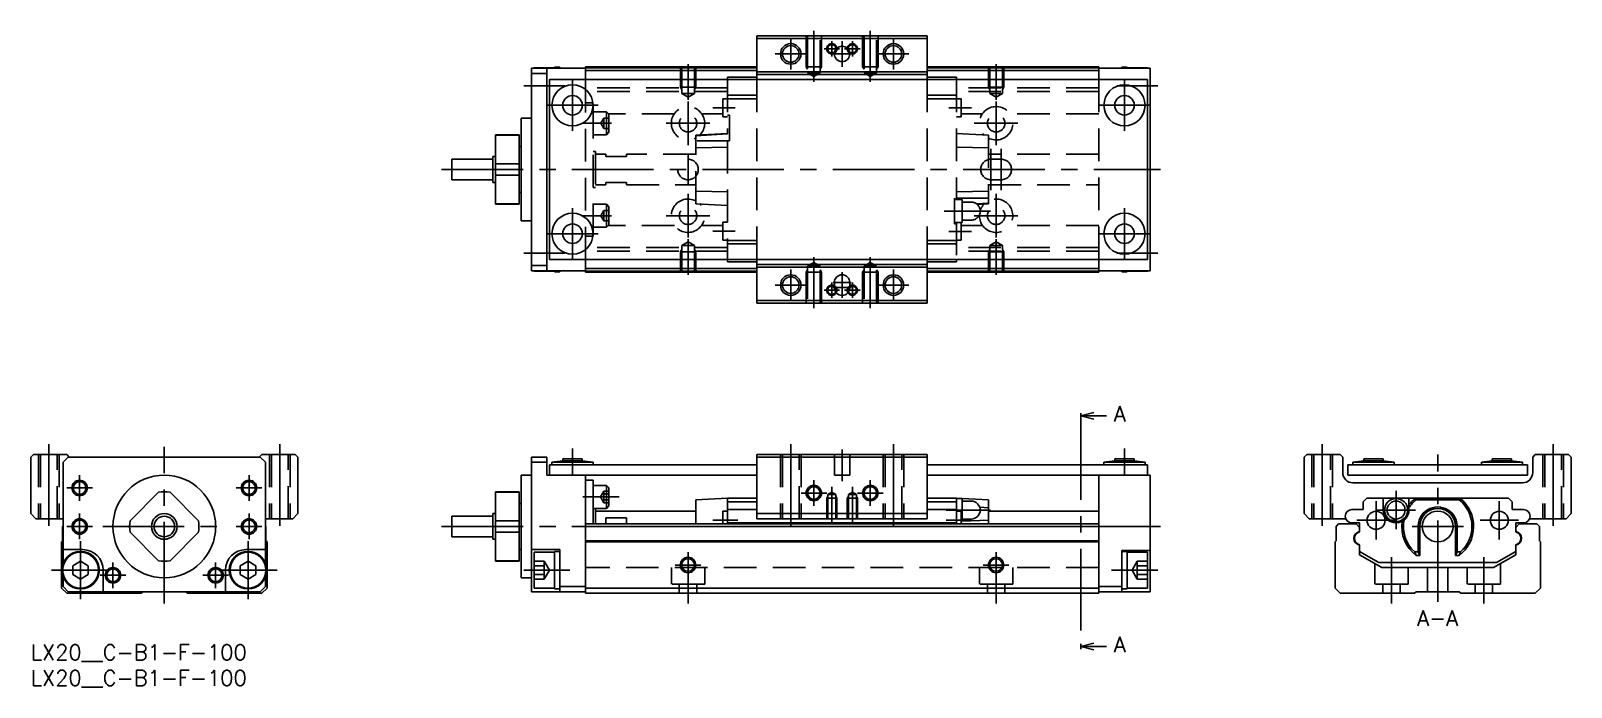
# Model space of a CAD drawing. Extents: x 0 to 300, y -8 to 120.
import ezdxf

# ---------------------------------------------------------------- set-up
doc = ezdxf.new("R2010")
doc.units = 0
doc.header["$LTSCALE"] = 0.5
doc.linetypes.add('CENTER', pattern=[50.8, 31.75, -6.35, 6.35, -6.35])
doc.linetypes.add('DASHED', pattern=[19.05, 12.7, -6.35])
doc.layers.get('0').update_dxf_attribs({"linetype": 'CONTINUOUS'})
for name, color, linetype in [('MSM_CENTER', 1, 'CENTER'), ('MSM_CONTINUOUS', 7, 'CONTINUOUS'), ('MSM_DASHED', 4, 'DASHED'), ('MSM_NARROW', 5, 'CONTINUOUS'), ('MSM_PART_NUMBER', 7, 'CONTINUOUS')]:
    doc.layers.add(name, color=color, linetype=linetype)
doc.styles.get("Standard").update_dxf_attribs({"font": 'txt.shx', "height": 1, "bigfont": 'bigfont.shx'})

# ---------------------------------------------------------------- blocks, each defined once
blk = doc.blocks.new('*U2')
at = {"layer": 'MSM_PART_NUMBER'}
blk.add_text('LX20__C-B1-F-100', height=3, dxfattribs=at).set_placement((0, -3))
blk = doc.blocks.new('*U3')
at = {"layer": 'MSM_PART_NUMBER'}
blk.add_text('LX20__C-B1-F-100', height=3, dxfattribs=at).set_placement((0, -8))

msp = doc.modelspace()

# ---------------------------------------------------------------- linework, layer by layer
for p, q in [((135.7, 110.5), (135.7, 110)), ((180.3, 110.5), (180.3, 110)), ((135.7, 75), (135.7, 74.5)), ((180.3, 75), (180.3, 74.5))]:
    msp.add_line(p, q)
at = {"layer": 'MSM_CENTER'}
for p, q in [((148, 118), (148, 112)), ((152.5, 119.5), (152.5, 109.59)), ((156, 117.5), (156, 114.5)), ((158, 112.5), (158, 117.5)), ((160, 117.5), (160, 114.5)), ((163.5, 119.5), (163.5, 109.59)), ((168, 118), (168, 112)), ((145, 115), (151, 115)), ((154.5, 116), (157.5, 116)), ((156, 115), (160, 115)), ((161.5, 116), (158.5, 116)), ((165, 115), (171, 115)), ((128, 113), (128, 106.09)), ((188, 113), (188, 106.09)), ((96, 108.8), (104, 108.8)), ((105.5, 100), (105.5, 110)), ((211.5, 108.8), (219.5, 108.8)), ((213, 100), (213, 110)), ((100.5, 105), (110.5, 105)), ((128, 97.25), (128, 105.75)), ((188, 97.25), (188, 105.75)), ((208, 105), (218, 105)), ((132.8, 104.5), (137.2, 104.5)), ((178.8, 104.5), (183.2, 104.5)), ((107.5, 101.5), (113.1, 101.5)), ((123.75, 101.5), (132.25, 101.5)), ((183.75, 101.5), (192.25, 101.5)), ((187, 96.5), (187, 88.5)), ((189, 96.5), (189, 88.5)), ((128, 89.5), (128, 95.5)), ((80, 92.5), (220, 92.5)), ((128, 79.25), (128, 87.75)), ((188, 79.25), (188, 87.75)), ((105.5, 75), (105.5, 85)), ((186.9, 84.4), (177.9, 84.4)), ((213, 75), (213, 85)), ((107.5, 83.5), (113.1, 83.5)), ((123.75, 83.5), (132.25, 83.5)), ((183.75, 83.5), (192.25, 83.5)), ((100.5, 80), (110.5, 80)), ((128, 72), (128, 78.91)), ((132.8, 80.5), (137.2, 80.5)), ((178.8, 80.45), (183.2, 80.45)), ((188, 72), (188, 78.91)), ((208, 80), (218, 80)), ((96, 76.2), (104, 76.2)), ((152.5, 65.5), (152.5, 75.41)), ((163.5, 65.5), (163.5, 75.41)), ((211.5, 76.2), (219.5, 76.2)), ((148, 67), (148, 73)), ((158, 72.5), (158, 67.5)), ((168, 67), (168, 73)), ((145, 70), (151, 70)), ((154.5, 69), (157.5, 69)), ((156, 67.5), (156, 70.5)), ((156.25, 70.5), (159.75, 70.5)), ((156.25, 69.5), (159.75, 69.5)), ((161.5, 69), (158.5, 69)), ((160, 67.5), (160, 70.5)), ((165, 70), (171, 70)), ((204.5, 44.04), (204.5, 0.13)), ((3.5, 39), (3.5, 22.5)), ((48.5, 39), (48.5, 22.5)), ((148, 39), (148, 22.5)), ((168, 39), (168, 22.5)), ((251.5, 39), (251.5, 22.5)), ((296.5, 39), (296.5, 22.5)), ((26, 8), (26, 38.5)), ((105.5, 33), (105.5, 38.2)), ((158, 38), (158, 31.8)), ((213, 33), (213, 38.2)), ((274, 8.3), (274, 37)), ((9.5, 28), (9.5, 33)), ((42.5, 28), (42.5, 33)), ((7, 30.5), (12, 30.5)), ((40, 30.5), (45, 30.5)), ((152.5, 27), (152.5, 32)), ((156, 30.7), (156, 23.5)), ((160, 30.7), (160, 23.5)), ((163.5, 27), (163.5, 32)), ((107.5, 28.75), (114.6, 28.75)), ((150, 29.5), (155, 29.5)), ((161, 29.5), (166, 29.5)), ((262, 20.45), (262, 27.95)), ((265.9, 22.45), (265.9, 29.95)), ((286, 20.45), (286, 27.95)), ((9.5, 20.5), (9.5, 25.5)), ((42.5, 20.5), (42.5, 25.5)), ((132.8, 24.2), (137.7, 24.2)), ((186.9, 26.2), (178.3, 26.2)), ((178.3, 24.2), (183.2, 24.2)), ((258.25, 24.2), (265.75, 24.2)), ((262.15, 26.2), (269.65, 26.2)), ((282.25, 24.2), (289.75, 24.2)), ((7, 23), (12, 23)), ((14, 23), (38, 23)), ((40, 23), (45, 23)), ((80, 23), (220, 23)), ((269, 23), (279, 23)), ((9.7, 8.85), (9.7, 20.15)), ((42.3, 8.85), (42.3, 20.15)), ((128, 8), (128, 18)), ((188, 8), (188, 18)), ((16, 11), (16, 16)), ((36, 11), (36, 16)), ((125.5, 15.5), (130.5, 15.5)), ((185.5, 15.5), (190.5, 15.5)), ((265, 8), (265, 17)), ((283, 8), (283, 17)), ((4.05, 14.5), (15.35, 14.5)), ((13.5, 13.5), (18.5, 13.5)), ((33.5, 13.5), (38.5, 13.5)), ((36.65, 14.5), (47.95, 14.5)), ((105, 14.5), (96, 14.5)), ((219.5, 14.5), (210.5, 14.5))]:
    msp.add_line(p, q, dxfattribs=at)
at = {"layer": 'MSM_CONTINUOUS'}
for p, q in [((141.4, 118.5), (174.6, 118.5)), ((141.4, 110), (141.4, 118.5)), ((141.4, 118), (174.6, 118)), ((174.6, 110), (174.6, 118.5)), ((108, 112.2), (97.5, 112.2)), ((97.5, 112.2), (97.5, 72.8)), ((97.5, 111.2), (100.5, 111.2)), ((98, 112.3), (98, 112.2)), ((102, 112.3), (98, 112.3)), ((100.5, 72.8), (100.5, 112.2)), ((102, 112.45), (102, 112.2)), ((103, 112.45), (102, 112.45)), ((103, 112.45), (103, 112.2)), ((108, 110), (108, 112.5)), ((141.4, 112.5), (108, 112.5)), ((141.4, 112.3), (108, 112.3)), ((141.4, 111.8), (108, 111.8)), ((141.4, 111.5), (174.6, 111.5)), ((141.4, 111), (174.6, 111)), ((208, 112.5), (174.6, 112.5)), ((208, 112.3), (174.6, 112.3)), ((208, 111.8), (174.6, 111.8)), ((208, 112.5), (208, 110)), ((218, 112.2), (208, 112.2)), ((213.5, 112.45), (212.5, 112.45)), ((212.5, 112.45), (212.5, 112.2)), ((213.5, 112.45), (213.5, 112.2)), ((217.5, 112.3), (213.5, 112.3)), ((217.5, 112.3), (217.5, 112.2)), ((218, 112.2), (218, 72.8)), ((217.5, 110), (101, 110)), ((101, 75), (101, 110)), ((141.4, 110.5), (135.7, 110.5)), ((180.3, 110.5), (174.6, 110.5)), ((217.5, 75), (217.5, 110)), ((97.5, 102.5), (95.5, 102.5)), ((95.5, 82.5), (95.5, 102.5)), ((95.1, 99.25), (90.5, 99.25)), ((90.5, 99.25), (90.5, 85.75)), ((90.5, 99.16), (95.1, 99.16)), ((95.1, 85.75), (95.1, 99.25)), ((95.5, 97), (95.1, 97)), ((82, 94.5), (82, 90.5)), ((90, 94.5), (82, 94.5)), ((90, 95), (90, 90)), ((90.5, 95), (90, 95)), ((90.5, 93.62), (95.1, 93.62)), ((82, 90.5), (90, 90.5)), ((90, 90), (90.5, 90)), ((90.5, 91.38), (95.1, 91.38)), ((95.1, 88), (95.5, 88)), ((90.5, 85.84), (95.1, 85.84)), ((90.5, 85.75), (95.1, 85.75)), ((95.5, 82.5), (97.5, 82.5)), ((217.5, 75), (101, 75)), ((108, 72.5), (108, 75)), ((141.4, 75), (141.4, 66.5)), ((174.6, 75), (174.6, 66.5)), ((208, 75), (208, 72.5)), ((97.5, 73.8), (100.5, 73.8)), ((108, 72.8), (97.5, 72.8)), ((98, 72.8), (98, 72.7)), ((98, 72.7), (102, 72.7)), ((102, 72.8), (102, 72.55)), ((102, 72.55), (103, 72.55)), ((103, 72.8), (103, 72.55)), ((141.4, 73.2), (108, 73.2)), ((141.4, 72.7), (108, 72.7)), ((141.4, 72.5), (108, 72.5)), ((135.7, 74.5), (141.4, 74.5)), ((141.4, 74), (174.6, 74)), ((141.4, 73.5), (174.6, 73.5)), ((174.6, 74.5), (180.3, 74.5)), ((208, 73.2), (174.6, 73.2)), ((208, 72.7), (174.6, 72.7)), ((208, 72.5), (174.6, 72.5)), ((218, 72.8), (208, 72.8)), ((212.5, 72.8), (212.5, 72.55)), ((212.5, 72.55), (213.5, 72.55)), ((213.5, 72.8), (213.5, 72.55)), ((213.5, 72.7), (217.5, 72.7)), ((217.5, 72.8), (217.5, 72.7)), ((156.5, 70.5), (156.5, 69.5)), ((159.5, 69.5), (159.5, 70.5)), ((141.4, 67), (174.6, 67)), ((141.4, 66.5), (174.6, 66.5)), ((204.5, 44.54), (207, 45.21)), ((204.5, 45.04), (204.5, 44.04)), ((207, 43.87), (204.5, 44.54)), ((204.5, 44.54), (209.5, 44.54)), ((0.5, 37), (0, 36.5)), ((0, 36.5), (0, 25.5)), ((7, 37), (0.5, 37)), ((6.3, 35.5), (7.3, 36.5)), ((7.5, 36.5), (7, 37)), ((7.3, 36.5), (44.7, 36.5)), ((45, 37), (44.5, 36.5)), ((44.7, 36.5), (45.7, 35.5)), ((51.5, 37), (45, 37)), ((52, 36.5), (51.5, 37)), ((52, 25.5), (52, 36.5)), ((97.5, 36.5), (97.5, 10.3)), ((97.5, 36.5), (100.5, 36.5)), ((100.5, 33), (100.5, 36.5)), ((103.6, 36.2), (103.6, 35.8)), ((107.4, 36.2), (103.6, 36.2)), ((107.4, 35.8), (107.4, 36.2)), ((141.4, 37), (174.6, 37)), ((141.4, 24.5), (141.4, 37)), ((141.4, 36.5), (174.6, 36.5)), ((174.6, 24.5), (174.6, 37)), ((211.1, 36.2), (211.1, 35.8)), ((214.9, 36.2), (211.1, 36.2)), ((214.9, 35.8), (214.9, 36.2)), ((248, 36.5), (248.5, 37)), ((248, 25.5), (248, 36.5)), ((248.5, 37), (255, 37)), ((255, 37), (255.5, 36.5)), ((255.5, 36.5), (255.5, 33.5)), ((263.4, 36.2), (259.6, 36.2)), ((259.6, 36.2), (259.6, 35.8)), ((263.4, 35.8), (263.4, 36.2)), ((288.4, 36.2), (284.6, 36.2)), ((284.6, 36.2), (284.6, 35.8)), ((288.4, 35.8), (288.4, 36.2)), ((292.5, 36.5), (293, 37)), ((292.5, 33.5), (292.5, 36.5)), ((293, 37), (299.5, 37)), ((299.5, 37), (300, 36.5)), ((300, 36.5), (300, 25.5)), ((6.3, 15.83), (6.3, 35.5)), ((45.7, 15.83), (45.7, 35.5)), ((97.5, 33), (95.5, 33)), ((95.5, 13), (95.5, 33)), ((97.5, 35.5), (100.5, 35.5)), ((141.4, 33), (100.5, 33)), ((141.4, 35), (101, 35)), ((101, 35), (101, 33)), ((103.6, 35.8), (101.5, 35.55)), ((109.5, 35.55), (101.5, 35.55)), ((101.5, 35.55), (101.5, 35)), ((107.4, 35.8), (103.6, 35.8)), ((109.5, 35.55), (107.4, 35.8)), ((108, 33), (108, 10)), ((109.5, 35), (109.5, 35.55)), ((217.5, 35), (174.6, 35)), ((218, 33), (174.6, 33)), ((208, 33), (208, 10)), ((211.1, 35.8), (209, 35.55)), ((209, 35.55), (209, 35)), ((217, 35.55), (209, 35.55)), ((214.9, 35.8), (211.1, 35.8)), ((217, 35.55), (214.9, 35.8)), ((217, 35), (217, 35.55)), ((217.5, 33), (217.5, 35)), ((218, 33), (218, 10.3)), ((256.5, 35), (291.5, 35)), ((256.5, 35), (256.5, 33)), ((291.5, 33), (256.5, 33)), ((259.6, 35.8), (257.5, 35.55)), ((265.5, 35.55), (257.5, 35.55)), ((257.5, 35.55), (257.5, 35)), ((263.4, 35.8), (259.6, 35.8)), ((265.5, 35.55), (263.4, 35.8)), ((265.5, 35), (265.5, 35.55)), ((284.6, 35.8), (282.5, 35.55)), ((290.5, 35.55), (282.5, 35.55)), ((282.5, 35.55), (282.5, 35)), ((288.4, 35.8), (284.6, 35.8)), ((290.5, 35.55), (288.4, 35.8)), ((290.5, 35), (290.5, 35.55)), ((291.5, 35), (291.5, 33)), ((109.5, 32), (108, 32)), ((109.5, 23.5), (109.5, 32)), ((112.1, 31), (109.5, 31)), ((112.6, 30.5), (112.1, 31)), ((112.1, 31), (112.1, 26.5)), ((112.6, 30.5), (112.6, 27)), ((257.5, 31.5), (290.5, 31.5)), ((19.34, 24.12), (24.88, 29.66)), ((27.12, 29.66), (32.66, 24.12)), ((95.1, 29.75), (90.5, 29.75)), ((90.5, 29.75), (90.5, 16.25)), ((90.5, 29.66), (95.1, 29.66)), ((95.1, 16.25), (95.1, 29.75)), ((95.5, 27.5), (95.1, 27.5)), ((112.1, 26.5), (112.6, 27)), ((129.5, 28.2), (135.7, 28.5)), ((129.5, 23.5), (129.5, 28.2)), ((135.7, 28.5), (141.4, 28.5)), ((135.7, 28.5), (135.7, 23.5)), ((135.7, 27.79), (141.4, 27.79)), ((174.6, 28.5), (180.3, 28.5)), ((174.6, 27.79), (180.3, 27.79)), ((180.3, 28.5), (181.32, 28.45)), ((180.3, 28.5), (180.3, 23.5)), ((181.4, 28.45), (180.3, 28.45)), ((181.4, 28.45), (186.5, 28.2)), ((181.4, 23.95), (181.4, 28.45)), ((183.15, 27.95), (181.4, 27.95)), ((186.5, 28.2), (186.5, 23.5)), ((260.21, 28.5), (259.5, 27.79)), ((259.5, 27.79), (259.5, 26.3)), ((287.79, 28.5), (260.21, 28.5)), ((263.4, 26.2), (263.4, 28.5)), ((268.4, 28.5), (268.4, 26.2)), ((269.67, 28.5), (269.81, 28.2)), ((278.19, 28.2), (269.81, 28.2)), ((278.19, 28.2), (278.33, 28.5)), ((288.5, 27.79), (287.79, 28.5)), ((288.5, 26.3), (288.5, 27.79)), ((0, 25.5), (1, 24.5)), ((1, 24.5), (6.3, 24.5)), ((45.7, 24.5), (51, 24.5)), ((51, 24.5), (52, 25.5)), ((90, 25), (82, 25)), ((82, 25), (82, 21)), ((90.5, 25.5), (90, 25.5)), ((90, 25.5), (90, 20.5)), ((90.5, 24.12), (95.1, 24.12)), ((109.5, 26.5), (112.1, 26.5)), ((110, 26.5), (110, 23.5)), ((129.5, 26), (110, 26)), ((112, 24.66), (116, 24.66)), ((112, 24.66), (112, 23.5)), ((116, 24.66), (116, 23.5)), ((135.7, 25.95), (134.8, 25.95)), ((134.8, 25.95), (134.8, 23.5)), ((135.7, 26.3), (141.4, 26.3)), ((141.4, 25.5), (174.6, 25.5)), ((141.4, 24.5), (174.6, 24.5)), ((174.6, 26.3), (180.3, 26.3)), ((181.2, 25.95), (180.3, 25.95)), ((181.2, 25.95), (181.2, 23.5)), ((181.4, 24.45), (183.15, 24.45)), ((181.4, 24.03), (186.5, 24.23)), ((186.5, 26.63), (184.8, 26.79)), ((208, 26), (186.5, 26)), ((249, 24.5), (248, 25.5)), ((256.1, 24.5), (249, 24.5)), ((259.5, 26.3), (257.3, 26.3)), ((290.7, 26.3), (288.5, 26.3)), ((299, 24.5), (291.9, 24.5)), ((300, 25.5), (299, 24.5)), ((6.2, 23), (6.3, 23.1)), ((6.2, 20.2), (6.2, 23)), ((24.88, 16.34), (19.34, 21.88)), ((32.66, 21.88), (27.12, 16.34)), ((45.7, 23.1), (45.8, 23)), ((45.8, 23), (45.8, 20.2)), ((82, 21), (90, 21)), ((90.5, 21.88), (95.1, 21.88)), ((208, 23.5), (108, 23.5)), ((208, 23), (108, 23)), ((135.7, 23.7), (180.3, 23.7)), ((181.2, 23.95), (181.4, 23.95)), ((254.2, 23), (254.7, 23.5)), ((254.2, 20.2), (254.2, 23)), ((254.7, 23.5), (258.1, 23.5)), ((257.3, 23.7), (258.8, 23.7)), ((258.1, 23.5), (258.8, 22.8)), ((258.8, 23.7), (258.8, 21.96)), ((270.21, 22.68), (270.21, 18.04)), ((270.5, 23), (270.5, 17.38)), ((277.5, 23), (277.5, 17.38)), ((277.79, 18.04), (277.79, 22.68)), ((289.2, 23.7), (290.7, 23.7)), ((289.2, 21.96), (289.2, 23.7)), ((289.2, 22.8), (289.9, 23.5)), ((289.9, 23.5), (293.3, 23.5)), ((293.3, 23.5), (293.8, 23)), ((293.8, 23), (293.8, 20.2)), ((6, 20), (6.2, 20.2)), ((6, 11), (6, 20)), ((6.3, 18.5), (10.1, 18.5)), ((41.9, 18.5), (45.7, 18.5)), ((45.8, 20.2), (46, 20)), ((46, 20), (46, 11)), ((90, 20.5), (90.5, 20.5)), ((95.1, 18.5), (95.5, 18.5)), ((97.5, 18.5), (103, 18.5)), ((102, 18), (98, 18)), ((98, 18), (98, 11)), ((103, 18.15), (102, 18.15)), ((102, 18.15), (102, 10.85)), ((103, 10.3), (103, 18.5)), ((208, 20.2), (108, 20.2)), ((208, 20), (108, 20)), ((218, 18.3), (212.5, 18.3)), ((212.5, 18.3), (212.5, 10.3)), ((213.5, 18.15), (212.5, 18.15)), ((213.5, 18.15), (213.5, 10.85)), ((217.5, 18), (213.5, 18)), ((217.5, 18), (217.5, 11)), ((254, 20), (254.2, 20.2)), ((254, 11), (254, 20)), ((258.8, 19.44), (258.8, 17.5)), ((258.8, 18.16), (262.54, 16)), ((270.21, 18.04), (269.53, 18.04)), ((270.21, 18.04), (270.5, 17.38)), ((277.5, 17.38), (277.79, 18.04)), ((278.47, 18.04), (277.79, 18.04)), ((285.46, 16), (289.2, 18.16)), ((289.2, 17.5), (289.2, 19.44)), ((293.8, 20.2), (294, 20)), ((294, 20), (294, 11)), ((9.7, 16.23), (8.2, 15.37)), ((8.2, 15.37), (8.2, 13.63)), ((11.2, 15.37), (9.7, 16.23)), ((11.2, 13.63), (11.2, 15.37)), ((42.3, 16.23), (40.8, 15.37)), ((40.8, 15.37), (40.8, 13.63)), ((43.8, 15.37), (42.3, 16.23)), ((43.8, 13.63), (43.8, 15.37)), ((90.5, 16.34), (95.1, 16.34)), ((90.5, 16.25), (95.1, 16.25)), ((258.8, 17.5), (263.13, 15)), ((262.54, 16), (285.46, 16)), ((263.13, 15), (284.87, 15)), ((270.5, 17.38), (269.83, 17.38)), ((278.17, 17.38), (277.5, 17.38)), ((284.87, 15), (289.2, 17.5)), ((6.3, 11.3), (6.3, 13.17)), ((8.2, 13.63), (9.7, 12.77)), ((9.7, 12.77), (11.2, 13.63)), ((14.1, 14.5), (14.1, 10.3)), ((37.9, 10.3), (37.9, 14.5)), ((40.8, 13.63), (42.3, 12.77)), ((42.3, 12.77), (43.8, 13.63)), ((45.7, 11.3), (45.7, 13.17)), ((95.5, 13), (97.5, 13)), ((7, 10), (6, 11)), ((6.3, 11.3), (7.3, 10.3)), ((21.5, 10), (7, 10)), ((44.7, 10.3), (7.3, 10.3)), ((21.8, 10.3), (21.5, 10)), ((30.5, 10), (30.2, 10.3)), ((45, 10), (30.5, 10)), ((44.7, 10.3), (45.7, 11.3)), ((46, 11), (45, 10)), ((97.5, 10.3), (108, 10.3)), ((98, 11), (102, 11)), ((102, 10.85), (103, 10.85)), ((103, 11.3), (108, 11.3)), ((208, 11), (108, 11)), ((208, 10), (108, 10)), ((212.5, 11.3), (208, 11.3)), ((218, 10.3), (208, 10.3)), ((212.5, 10.85), (213.5, 10.85)), ((213.5, 11), (217.5, 11)), ((255, 10), (254, 11)), ((269.5, 10), (255, 10)), ((269.8, 10.3), (269.5, 10)), ((278.2, 10.3), (269.8, 10.3)), ((278.5, 10), (278.2, 10.3)), ((293, 10), (278.5, 10)), ((294, 11), (293, 10)), ((204.5, -0.37), (207, 0.3)), ((204.5, 0.13), (204.5, -0.87)), ((207, -1.04), (204.5, -0.37)), ((204.5, -0.37), (209.5, -0.37))]:
    msp.add_line(p, q, dxfattribs=at)
for centre, radius in [((148, 115), 1.62), ((158, 115), 1.5), ((168, 115), 1.62), ((105.5, 105), 4), ((213, 105), 4), ((105.5, 105), 1.9), ((213, 105), 1.9), ((105.5, 80), 4), ((213, 80), 4), ((105.5, 80), 1.9), ((213, 80), 1.9), ((148, 70), 1.62), ((168, 70), 1.62), ((26, 23), 10), ((9.5, 30.5), 1.23), ((42.5, 30.5), 1.23), ((152.5, 29.5), 1.23), ((163.5, 29.5), 1.23), ((265.9, 26.2), 2.25), ((265.9, 26.2), 1.75), ((9.5, 23), 1.23), ((26, 23), 2.5), ((26, 23), 2), ((42.5, 23), 1.23), ((262, 24.2), 1.75), ((274, 23), 3), ((286, 24.2), 1.75), ((9.7, 14.5), 3.65), ((9.7, 14.5), 3.5), ((42.3, 14.5), 3.65), ((42.3, 14.5), 3.5), ((128, 15.5), 1.23), ((188, 15.5), 1.23), ((16, 13.5), 1.23), ((36, 13.5), 1.23)]:
    msp.add_circle(centre, radius, dxfattribs=at)
for centre, radius, start, end in [((158, 70.5), 1.5, 0, 180), ((158, 69.5), 1.5, 180, 0), ((257.5, 33.5), 2, 180, 270), ((290.5, 33.5), 2, 270, 0), ((26, 23), 6.75, 80.4309, 99.5691), ((183.15, 26.2), 1.75, 270, 90), ((274, 23), 7, 128.2132, 143.1301), ((274, 23), 6.68, 128.8735, 147.0286), ((274, 23), 7, 306.5962, 51.7868), ((274, 23), 6.68, 312.0402, 51.1265), ((26, 23), 6.75, 170.4309, 189.5691), ((26, 23), 6.75, 350.4309, 9.5691), ((257.3, 25), 1.3, 90, 270), ((265.9, 26.2), 2.5, 180, 0), ((274, 23), 6.68, 169.3812, 227.9598), ((274, 23), 3.8, 355.1074, 184.8926), ((274, 23), 3.5, 0, 180), ((290.7, 25), 1.3, 270, 90), ((259, 20.7), 1.32, 98.7147, 261.2853), ((259.1, 20.7), 1.3, 103.3424, 256.6576), ((274, 23), 7, 171.8617, 233.4038), ((289, 20.7), 1.32, 278.7147, 81.2853), ((288.9, 20.7), 1.3, 283.3424, 76.6576), ((10.1, 14.5), 4, 0, 90), ((41.9, 14.5), 4, 90, 180), ((275.07, 20.13), 5.92, 200.6125, 207.6426), ((267.81, 22.42), 11.52, 334.0671, 337.6778), ((26, 23), 6.75, 260.4309, 279.5691)]:
    msp.add_arc(centre, radius, start, end, dxfattribs=at)
at = {"layer": 'MSM_DASHED'}
for p, q in [((151, 118.5), (151, 112.5)), ((151.27, 118.5), (151.27, 111.3)), ((153.73, 111.3), (153.73, 118.5)), ((154, 118.5), (154, 112.5)), ((162, 118.5), (162, 112.5)), ((162.27, 118.5), (162.27, 111.3)), ((164.73, 111.3), (164.73, 118.5)), ((165, 118.5), (165, 112.5)), ((126.5, 112.5), (126.5, 108.5)), ((126.77, 107.3), (126.77, 112.5)), ((129.23, 112.5), (129.23, 107.3)), ((129.5, 112.5), (129.5, 108.5)), ((154, 112.5), (151, 112.5)), ((151, 112.5), (151.27, 112.03)), ((151.27, 111.3), (152.5, 110.59)), ((153.73, 111.3), (151.27, 111.3)), ((152.5, 110.59), (153.73, 111.3)), ((154, 112.5), (153.73, 112.03)), ((165, 112.5), (162, 112.5)), ((162, 112.5), (162.27, 112.03)), ((162.27, 111.3), (163.5, 110.59)), ((164.73, 111.3), (162.27, 111.3)), ((163.5, 110.59), (164.73, 111.3)), ((165, 112.5), (164.73, 112.03)), ((186.5, 112.5), (186.5, 108.5)), ((186.77, 107.3), (186.77, 112.5)), ((189.23, 112.5), (189.23, 107.3)), ((189.5, 112.5), (189.5, 108.5)), ((108, 75), (108, 110)), ((135.7, 108.4), (108, 108.4)), ((129.5, 108.5), (126.5, 108.5)), ((126.5, 108.5), (126.77, 108.03)), ((129.5, 108.5), (129.23, 108.03)), ((135.7, 110), (135.7, 99.43)), ((141.4, 110), (141.4, 75)), ((174.6, 110), (174.6, 75)), ((180.3, 110), (180.3, 86.9)), ((208, 108.4), (180.3, 108.4)), ((186.5, 108.5), (186.77, 108.03)), ((189.5, 108.5), (186.5, 108.5)), ((189.5, 108.5), (189.23, 108.03)), ((208, 110), (208, 75)), ((135.7, 107.7), (108, 107.7)), ((109.5, 105.5), (108, 105.5)), ((109.5, 79.5), (109.5, 105.5)), ((129.23, 107.3), (126.77, 107.3)), ((128, 106.59), (126.77, 107.3)), ((129.23, 107.3), (128, 106.59)), ((134.8, 106.25), (134.8, 102.75)), ((135.7, 106.25), (134.8, 106.25)), ((135.7, 107), (141.4, 107)), ((135.7, 106.29), (141.4, 106.29)), ((174.6, 107), (180.3, 107)), ((174.6, 106.29), (180.3, 106.29)), ((208, 107.7), (180.3, 107.7)), ((181.2, 106.25), (180.3, 106.25)), ((181.2, 106.25), (181.2, 102.75)), ((189.23, 107.3), (186.77, 107.3)), ((188, 106.59), (186.77, 107.3)), ((189.23, 107.3), (188, 106.59)), ((112.1, 103.75), (109.5, 103.75)), ((111.6, 102.5), (111.02, 101.5)), ((111.6, 102.5), (111.6, 100.5)), ((111.6, 102.5), (112.6, 102.5)), ((112.1, 103.75), (112.1, 99.25)), ((112.6, 103.25), (112.1, 103.75)), ((125.34, 103.37), (112.48, 103.37)), ((112.6, 103.25), (112.6, 99.75)), ((134.8, 103.37), (130.66, 103.37)), ((134.8, 102.75), (135.7, 102.75)), ((136.1, 103.1), (135.7, 103.1)), ((136.1, 103.1), (136.1, 98.1)), ((180.3, 102.75), (181.2, 102.75)), ((185.34, 103.37), (181.2, 103.37)), ((208, 103.37), (190.66, 103.37)), ((109.5, 99.25), (112.1, 99.25)), ((111.6, 100.5), (111.02, 101.5)), ((111.6, 101.5), (112.6, 101.5)), ((111.6, 100.5), (112.6, 100.5)), ((112.1, 99.25), (112.6, 99.75)), ((135.7, 99.5), (129.5, 99.18)), ((135.7, 99.43), (129.5, 99.06)), ((129.5, 85.82), (129.5, 99.18)), ((186.5, 99.18), (180.3, 99.5)), ((186.5, 99.18), (186.5, 85.82)), ((110, 96), (109.5, 96)), ((110, 96), (110, 89)), ((136.1, 98.1), (129.5, 98.1)), ((135.7, 96.83), (129.5, 96.69)), ((135.7, 98.1), (135.7, 75)), ((186.5, 96.69), (180.3, 96.83)), ((112, 95.5), (110, 95.5)), ((112, 95.5), (112, 95)), ((116, 95), (112, 95)), ((116, 95.5), (116, 95)), ((129.5, 95.5), (116, 95.5)), ((208, 95.5), (186.5, 95.5)), ((189, 94.5), (187, 94.5)), ((112, 90), (116, 90)), ((112, 90), (112, 89.5)), ((116, 90), (116, 89.5)), ((187, 90.5), (189, 90.5)), ((109.5, 89), (110, 89)), ((110, 89.5), (112, 89.5)), ((116, 89.5), (129.5, 89.5)), ((129.5, 88.31), (135.7, 88.17)), ((180.3, 88.17), (186.5, 88.31)), ((186.5, 89.5), (208, 89.5)), ((112.1, 85.75), (109.5, 85.75)), ((111.6, 84.5), (111.02, 83.5)), ((111.6, 84.5), (112.6, 84.5)), ((111.6, 84.5), (111.6, 82.5)), ((112.6, 85.25), (112.1, 85.75)), ((112.1, 85.75), (112.1, 81.25)), ((112.6, 85.25), (112.6, 81.75)), ((129.5, 85.82), (135.7, 85.5)), ((186.5, 86.9), (179.9, 86.9)), ((179.9, 86.9), (179.9, 81.9)), ((181.4, 86.65), (179.9, 86.65)), ((181.4, 82.15), (181.4, 86.65)), ((183.15, 86.15), (181.4, 86.15)), ((184.2, 85.8), (186.5, 85.94)), ((184.31, 85.71), (186.5, 85.82)), ((109.5, 81.25), (112.1, 81.25)), ((111.6, 82.5), (111.02, 83.5)), ((111.6, 83.5), (112.6, 83.5)), ((111.6, 82.5), (112.6, 82.5)), ((112.1, 81.25), (112.6, 81.75)), ((125.34, 81.63), (112.48, 81.63)), ((134.8, 81.63), (130.66, 81.63)), ((134.8, 82.25), (134.8, 78.75)), ((135.7, 82.25), (134.8, 82.25)), ((179.9, 82.15), (181.4, 82.15)), ((180.3, 81.9), (179.9, 81.9)), ((180.3, 82.15), (180.3, 75)), ((181.2, 82.15), (181.2, 78.75)), ((185.34, 81.63), (181.2, 81.63)), ((181.4, 82.65), (183.15, 82.65)), ((208, 81.63), (190.66, 81.63)), ((109.5, 79.5), (108, 79.5)), ((128, 78.41), (126.77, 77.7)), ((129.23, 77.7), (128, 78.41)), ((134.8, 78.75), (135.7, 78.75)), ((135.7, 78.71), (141.4, 78.71)), ((135.7, 78), (141.4, 78)), ((174.6, 78.71), (180.3, 78.71)), ((174.6, 78), (180.3, 78)), ((180.3, 78.75), (181.2, 78.75)), ((188, 78.41), (186.77, 77.7)), ((189.23, 77.7), (188, 78.41)), ((135.7, 77.3), (108, 77.3)), ((135.7, 76.6), (108, 76.6)), ((126.5, 76.5), (126.77, 76.97)), ((129.5, 76.5), (126.5, 76.5)), ((126.5, 72.5), (126.5, 76.5)), ((126.77, 77.7), (126.77, 72.5)), ((129.23, 77.7), (126.77, 77.7)), ((129.23, 72.5), (129.23, 77.7)), ((129.5, 76.5), (129.23, 76.97)), ((129.5, 72.5), (129.5, 76.5)), ((208, 77.3), (180.3, 77.3)), ((208, 76.6), (180.3, 76.6)), ((186.5, 76.5), (186.77, 76.97)), ((189.5, 76.5), (186.5, 76.5)), ((186.5, 72.5), (186.5, 76.5)), ((189.23, 77.7), (186.77, 77.7)), ((186.77, 77.7), (186.77, 72.5)), ((189.23, 72.5), (189.23, 77.7)), ((189.5, 76.5), (189.23, 76.97)), ((189.5, 72.5), (189.5, 76.5)), ((151, 72.5), (151.27, 72.97)), ((154, 72.5), (151, 72.5)), ((151, 66.5), (151, 72.5)), ((152.5, 74.41), (151.27, 73.7)), ((153.73, 73.7), (151.27, 73.7)), ((151.27, 73.7), (151.27, 66.5)), ((153.73, 73.7), (152.5, 74.41)), ((153.73, 66.5), (153.73, 73.7)), ((154, 72.5), (153.73, 72.97)), ((154, 66.5), (154, 72.5)), ((162, 72.5), (162.27, 72.97)), ((165, 72.5), (162, 72.5)), ((162, 66.5), (162, 72.5)), ((163.5, 74.41), (162.27, 73.7)), ((164.73, 73.7), (162.27, 73.7)), ((162.27, 73.7), (162.27, 66.5)), ((164.73, 73.7), (163.5, 74.41)), ((164.73, 66.5), (164.73, 73.7)), ((165, 72.5), (164.73, 72.97)), ((165, 66.5), (165, 72.5)), ((1.5, 37), (1.5, 24.5)), ((1.88, 37), (1.88, 24.5)), ((5.12, 24.5), (5.12, 37)), ((5.5, 37), (5.5, 24.5)), ((46.5, 37), (46.5, 24.5)), ((46.88, 37), (46.88, 24.5)), ((50.12, 24.5), (50.12, 37)), ((50.5, 37), (50.5, 24.5)), ((146, 37), (146, 24.5)), ((146.38, 37), (146.38, 24.5)), ((149.62, 24.5), (149.62, 37)), ((150, 37), (150, 24.5)), ((156.5, 33), (156.5, 37)), ((159.5, 33), (159.5, 37)), ((166, 37), (166, 24.5)), ((166.38, 37), (166.38, 24.5)), ((169.62, 24.5), (169.62, 37)), ((170, 37), (170, 24.5)), ((249.5, 37), (249.5, 24.5)), ((249.88, 37), (249.88, 24.5)), ((253.12, 24.5), (253.12, 37)), ((253.5, 37), (253.5, 24.5)), ((294.5, 37), (294.5, 24.5)), ((294.88, 37), (294.88, 24.5)), ((298.12, 24.5), (298.12, 37)), ((298.5, 37), (298.5, 24.5)), ((156.5, 33), (159.5, 33)), ((111.6, 29.9), (110.93, 28.75)), ((111.6, 27.6), (110.93, 28.75)), ((111.6, 29.9), (111.6, 27.6)), ((111.6, 29.9), (112.6, 29.9)), ((111.6, 29.33), (112.6, 29.33)), ((111.6, 28.17), (112.6, 28.17)), ((111.6, 27.6), (112.6, 27.6)), ((155, 28.5), (155.22, 28.87)), ((155, 24.5), (155, 28.5)), ((155, 28.5), (157, 28.5)), ((156, 29.7), (155.22, 29.25)), ((155.22, 29.25), (155.22, 24.5)), ((156.78, 29.25), (155.22, 29.25)), ((156.78, 29.25), (156, 29.7)), ((156.78, 24.5), (156.78, 29.25)), ((157, 28.5), (156.78, 28.87)), ((157, 24.5), (157, 28.5)), ((159, 28.5), (159.22, 28.87)), ((159, 24.5), (159, 28.5)), ((159, 28.5), (161, 28.5)), ((160, 29.7), (159.22, 29.25)), ((159.22, 29.25), (159.22, 24.5)), ((160.78, 29.25), (159.22, 29.25)), ((160.78, 29.25), (160, 29.7)), ((160.78, 24.5), (160.78, 29.25)), ((161, 28.5), (160.78, 28.87)), ((161, 24.5), (161, 28.5)), ((100, 16.23), (98, 16.23)), ((100, 15.37), (98, 15.37)), ((100, 12.77), (100, 16.23)), ((100, 16.23), (101, 14.5)), ((208, 15), (108, 15)), ((124.75, 15), (124.75, 11.8)), ((131.25, 11.8), (131.25, 15)), ((184.75, 15), (184.75, 11.8)), ((191.25, 11.8), (191.25, 15)), ((215.5, 16.23), (214.5, 14.5)), ((215.5, 16.23), (215.5, 12.77)), ((215.5, 16.23), (217.5, 16.23)), ((215.5, 15.37), (217.5, 15.37)), ((261.75, 15.8), (261.75, 11.8)), ((268.25, 11.8), (268.25, 15)), ((272, 15), (272, 10.3)), ((276, 15), (276, 10.3)), ((279.75, 15), (279.75, 11.8)), ((286.25, 11.8), (286.25, 15.8)), ((100, 13.63), (98, 13.63)), ((100, 12.77), (98, 12.77)), ((100, 12.77), (101, 14.5)), ((215.5, 12.77), (214.5, 14.5)), ((215.5, 13.63), (217.5, 13.63)), ((215.5, 12.77), (217.5, 12.77)), ((131.25, 11.8), (124.75, 11.8)), ((126.3, 11.8), (126.3, 10)), ((129.7, 10), (129.7, 11.8)), ((191.25, 11.8), (184.75, 11.8)), ((186.3, 11.8), (186.3, 10)), ((189.7, 10), (189.7, 11.8)), ((268.25, 11.8), (261.75, 11.8)), ((263.3, 11.8), (263.3, 10)), ((266.7, 10), (266.7, 11.8)), ((286.25, 11.8), (279.75, 11.8)), ((281.3, 11.8), (281.3, 10)), ((284.7, 10), (284.7, 11.8))]:
    msp.add_line(p, q, dxfattribs=at)
for centre, radius in [((156, 116), 1), ((160, 116), 1), ((156, 116), 0.784), ((160, 116), 0.784), ((128, 101.5), 1.7), ((188, 101.5), 1.7), ((128, 92.5), 2), ((128, 83.5), 1.7), ((188, 83.5), 1.7), ((156, 69), 1), ((156, 69), 0.784), ((160, 69), 1), ((160, 69), 0.784)]:
    msp.add_circle(centre, radius, dxfattribs=at)
for centre, radius, start, end in [((128, 101.5), 3.25, 315.393, 297.4864), ((188, 101.5), 3.25, 242.5136, 224.607), ((187, 92.5), 2, 90, 270), ((189, 92.5), 2, 270, 90), ((128, 83.5), 3.25, 62.5136, 44.607), ((183.15, 84.4), 1.75, 270, 90), ((188, 83.5), 3.25, 176.3645, 117.4864), ((188, 83.5), 3.25, 135.393, 162.6102)]:
    msp.add_arc(centre, radius, start, end, dxfattribs=at)
at = {"layer": 'MSM_NARROW'}
for centre, radius in [((148, 115), 2), ((168, 115), 2), ((148, 70), 2), ((168, 70), 2), ((9.5, 30.5), 1.5), ((42.5, 30.5), 1.5), ((152.5, 29.5), 1.5), ((163.5, 29.5), 1.5), ((9.5, 23), 1.5), ((42.5, 23), 1.5), ((16, 13.5), 1.5), ((36, 13.5), 1.5), ((128, 15.5), 1.5), ((188, 15.5), 1.5)]:
    msp.add_circle(centre, radius, dxfattribs=at)

# ---------------------------------------------------------------- block references
at = {"layer": 'MSM_CONTINUOUS'}
for name in ['*U2', '*U3']:
    msp.add_blockref(name, (0, 0), dxfattribs=at)

# ---------------------------------------------------------------- texts
at = {"layer": 'MSM_PART_NUMBER'}
for s, p in [('A', (210.92, 43.41)), ('A-A', (270.01, 3.66)), ('A', (210.92, -1.5))]:
    msp.add_text(s, height=3, dxfattribs=at).set_placement(p)

doc.saveas('drawing.dxf')
